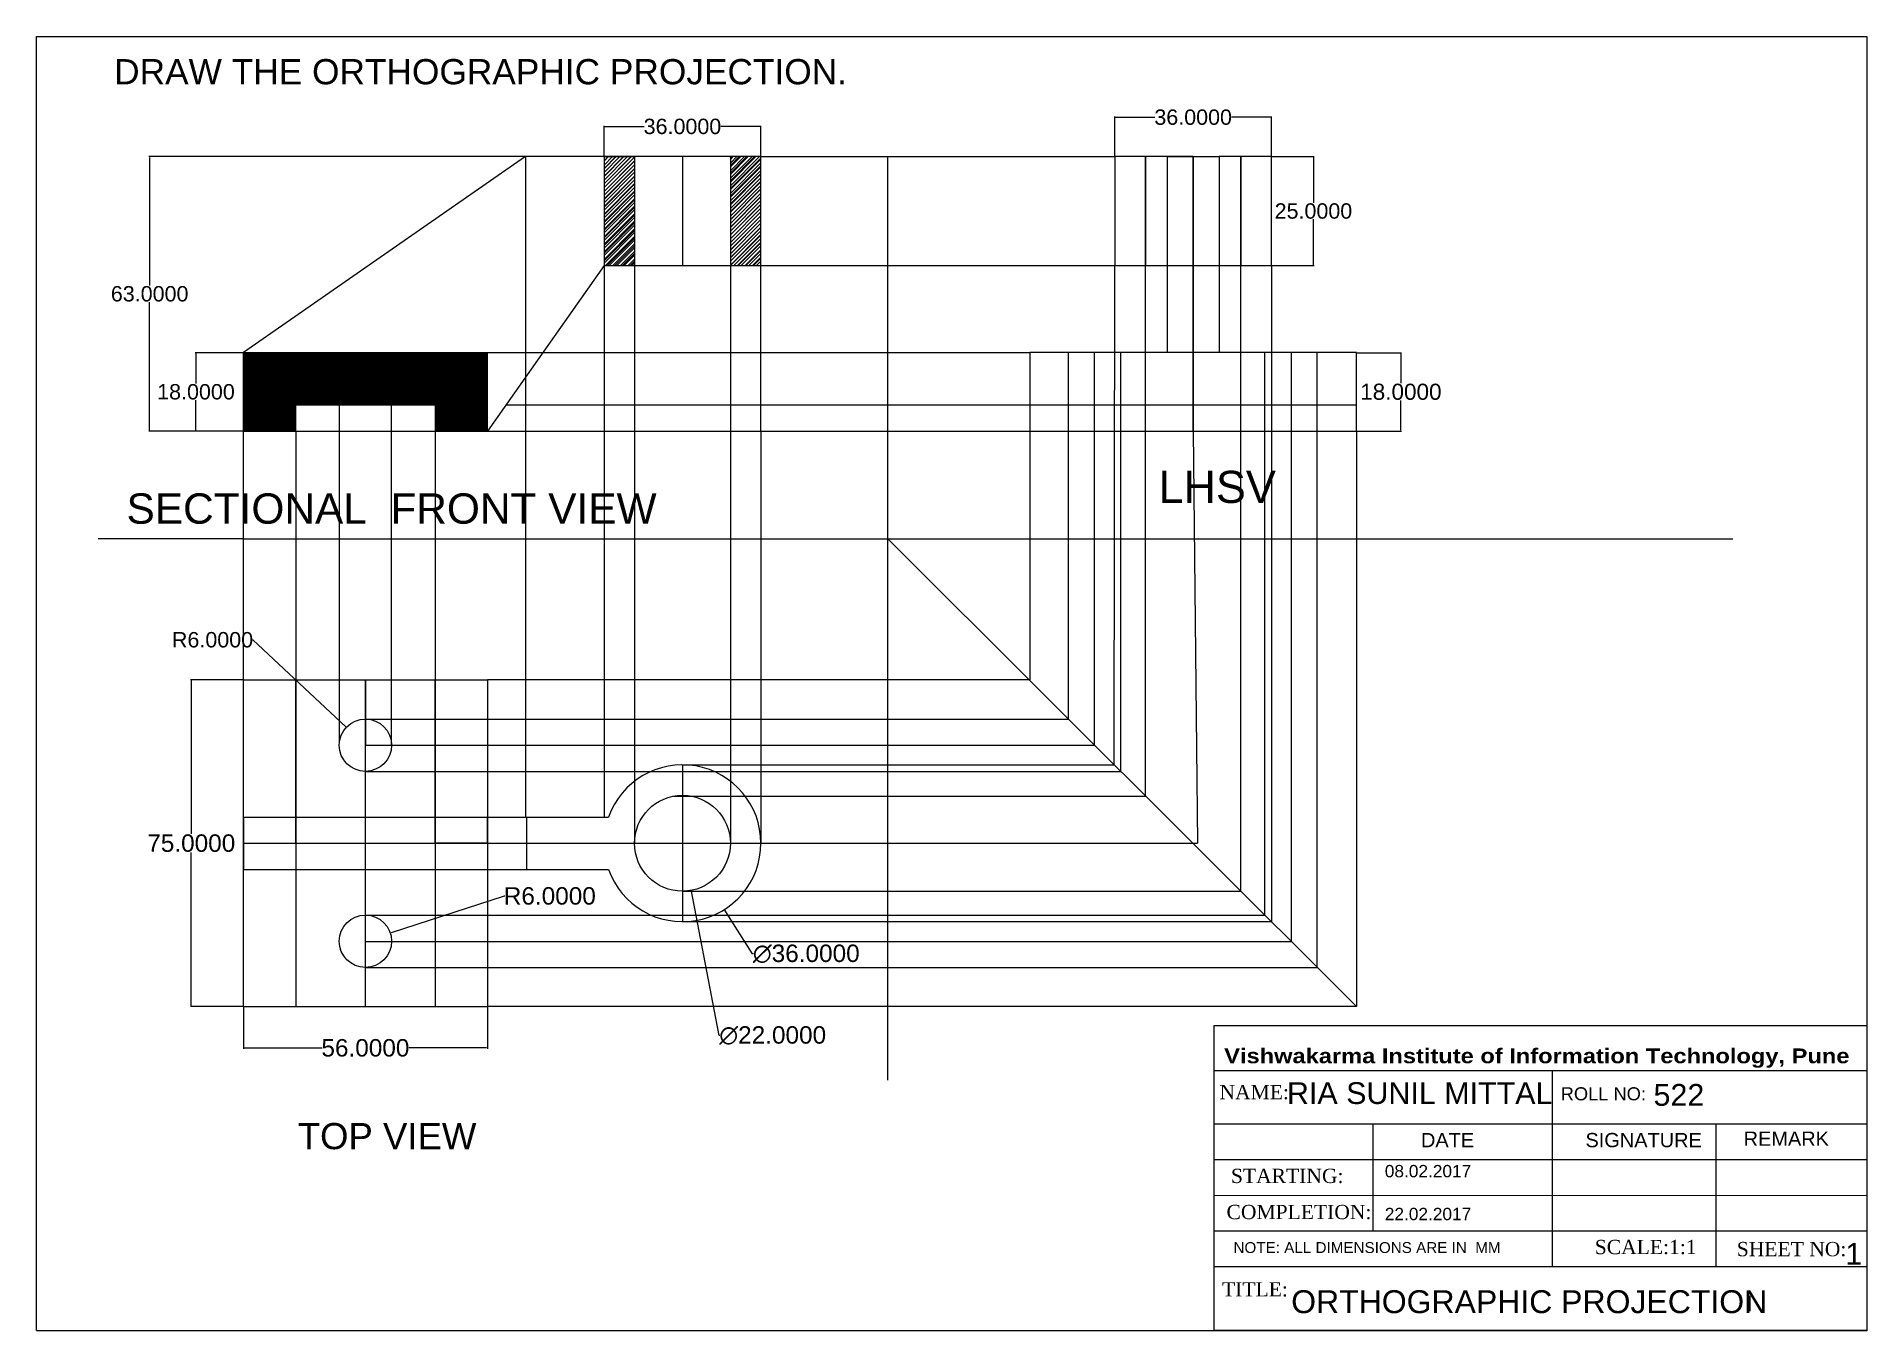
# Model space of a CAD drawing. Header units: inches. Extents: x 0 to 420, y 0 to 297.
import ezdxf

# ---------------------------------------------------------------- set-up
doc = ezdxf.new("R2010")
doc.units = ezdxf.units.IN
doc.header["$MEASUREMENT"] = 0
doc.styles.get("Standard").update_dxf_attribs({"font": 'arial.ttf'})
doc.dimstyles.get("Standard").update_dxf_attribs({"dimtxt": 0.18, "dimasz": 0.18, "dimexe": 0.18, "dimexo": 0.0625, "dimgap": 0.09, "dimtad": 0, "dimtih": 1, "dimtoh": 1, "dimdec": 4, "dimzin": 0, "dimdsep": 46, "dimtxsty": 'Standard', "dimcen": 0.09, "dimadec": 0, "dimazin": 0, "dimtfac": 1, "dimtdec": 4, "dimtofl": 0, "dimtmove": 0, "dimatfit": 3, "dimfxl": 1, "dimtolj": 1, "dimtzin": 0, "dimarcsym": 0})
pattern_1 = [(45, (-43.16489, 10.12894), (-0.08838835, 0.08838835), [])]
pattern_2 = [(45, (-79.01416, 11.6071), (-0.4331029, 0.4331029), [])]
pattern_3 = [(45, (-79.0142, 11.6071), (-0.8838835, 0.8838835), [])]

# ---------------------------------------------------------------- blocks, each defined once
blk = doc.blocks.new('*D1')
at = {"color": 0, "linetype": 'ByBlock', "lineweight": -2, "transparency": 16777216}
for p, q in [((47.45, 74.35), (47.45, 64.75)), ((103.45, 74.35), (103.45, 64.75)), ((47.63, 64.93), (65.51, 64.93)), ((103.27, 64.93), (85.39, 64.93))]:
    blk.add_line(p, q, dxfattribs=at)
at = {"color": 0, "linetype": 'ByBlock', "transparency": 16777216}
for points in [[(47.63, 64.96), (47.63, 64.9), (47.45, 64.93)], [(103.27, 64.96), (103.27, 64.9), (103.45, 64.93)]]:
    blk.add_solid(points, dxfattribs=at)
at = {"layer": 'Defpoints', "color": 0, "linetype": 'ByBlock', "transparency": 16777216}
for p in [(47.45, 74.42), (103.45, 74.42), (103.45, 64.93)]:
    blk.add_point(p, dxfattribs=at)
at = {"color": 0, "linetype": 'ByBlock', "lineweight": -3, "transparency": 16777216, "insert": (75.45, 64.93), "char_height": 0.18, "attachment_point": 5}
blk.add_mtext('\\A1;{\\H22.222x;56.0000}', dxfattribs=at)
blk = doc.blocks.new('*D2')
at = {"color": 0, "linetype": 'ByBlock', "lineweight": -2, "transparency": 16777216}
for p, q in [((47.39, 149.42), (35.31, 149.42)), ((35.49, 149.24), (35.49, 114.05)), ((35.49, 74.6), (35.49, 109.78)), ((47.39, 74.42), (35.31, 74.42))]:
    blk.add_line(p, q, dxfattribs=at)
at = {"color": 0, "linetype": 'ByBlock', "transparency": 16777216}
for points in [[(35.46, 149.24), (35.52, 149.24), (35.49, 149.42)], [(35.46, 74.6), (35.52, 74.6), (35.49, 74.42)]]:
    blk.add_solid(points, dxfattribs=at)
at = {"layer": 'Defpoints', "color": 0, "linetype": 'ByBlock', "transparency": 16777216}
for p in [(47.45, 149.42), (35.49, 74.42), (47.45, 74.42)]:
    blk.add_point(p, dxfattribs=at)
at = {"color": 0, "linetype": 'ByBlock', "lineweight": -3, "transparency": 16777216, "insert": (35.49, 111.92), "char_height": 0.18, "attachment_point": 5}
blk.add_mtext('\\A1;{\\H22.222x;75.0000}', dxfattribs=at)
blk = doc.blocks.new('*D3')
at = {"color": 0, "linetype": 'ByBlock', "lineweight": -2, "transparency": 16777216}
for p, q in [((47.39, 224.53), (36.39, 224.53)), ((36.57, 224.35), (36.57, 217.42)), ((36.57, 206.71), (36.57, 213.64)), ((47.39, 206.53), (36.39, 206.53))]:
    blk.add_line(p, q, dxfattribs=at)
at = {"color": 0, "linetype": 'ByBlock', "transparency": 16777216}
for points in [[(36.54, 224.35), (36.6, 224.35), (36.57, 224.53)], [(36.54, 206.71), (36.6, 206.71), (36.57, 206.53)]]:
    blk.add_solid(points, dxfattribs=at)
at = {"layer": 'Defpoints', "color": 0, "linetype": 'ByBlock', "transparency": 16777216}
for p in [(47.45, 224.53), (36.57, 206.53), (47.45, 206.53)]:
    blk.add_point(p, dxfattribs=at)
at = {"color": 0, "linetype": 'ByBlock', "lineweight": -3, "transparency": 16777216, "insert": (36.57, 215.53), "char_height": 0.18, "attachment_point": 5}
blk.add_mtext('\\A1;{\\H19.592x;18.0000}', dxfattribs=at)
blk = doc.blocks.new('*D4')
at = {"color": 0, "linetype": 'ByBlock', "lineweight": -2, "transparency": 16777216}
for p, q in [((130.21, 269.59), (130.21, 276.63)), ((130.39, 276.45), (139.44, 276.45)), ((166.03, 276.45), (156.98, 276.45)), ((166.21, 269.59), (166.21, 276.63))]:
    blk.add_line(p, q, dxfattribs=at)
at = {"color": 0, "linetype": 'ByBlock', "transparency": 16777216}
for points in [[(130.39, 276.48), (130.39, 276.42), (130.21, 276.45)], [(166.03, 276.48), (166.03, 276.42), (166.21, 276.45)]]:
    blk.add_solid(points, dxfattribs=at)
at = {"layer": 'Defpoints', "color": 0, "linetype": 'ByBlock', "transparency": 16777216}
for p in [(166.21, 276.45), (130.21, 269.53), (166.21, 269.53)]:
    blk.add_point(p, dxfattribs=at)
at = {"color": 0, "linetype": 'ByBlock', "lineweight": -3, "transparency": 16777216, "insert": (148.21, 276.45), "char_height": 0.18, "attachment_point": 5}
blk.add_mtext('\\A1;{\\H19.592x;36.0000}', dxfattribs=at)
blk = doc.blocks.new('*D5')
at = {"color": 0, "linetype": 'ByBlock', "lineweight": -2, "transparency": 16777216}
for p, q in [((283.48, 269.53), (293.19, 269.53)), ((293.01, 269.35), (293.01, 258.92)), ((293.01, 244.71), (293.01, 255.14)), ((283.48, 244.53), (293.19, 244.53))]:
    blk.add_line(p, q, dxfattribs=at)
at = {"color": 0, "linetype": 'ByBlock', "transparency": 16777216}
for points in [[(292.98, 269.35), (293.04, 269.35), (293.01, 269.53)], [(292.98, 244.71), (293.04, 244.71), (293.01, 244.53)]]:
    blk.add_solid(points, dxfattribs=at)
at = {"layer": 'Defpoints', "color": 0, "linetype": 'ByBlock', "transparency": 16777216}
for p in [(283.41, 269.53), (283.41, 244.53), (293.01, 244.53)]:
    blk.add_point(p, dxfattribs=at)
at = {"color": 0, "linetype": 'ByBlock', "lineweight": -3, "transparency": 16777216, "insert": (293.01, 257.03), "char_height": 0.18, "attachment_point": 5}
blk.add_mtext('\\A1;{\\H19.592x;25.0000}', dxfattribs=at)
blk = doc.blocks.new('*D6')
at = {"color": 0, "linetype": 'ByBlock', "lineweight": -2, "transparency": 16777216}
for p, q in [((302.98, 224.53), (313.26, 224.53)), ((313.08, 224.35), (313.08, 217.51)), ((313.08, 206.71), (313.08, 213.55)), ((302.98, 206.53), (313.26, 206.53))]:
    blk.add_line(p, q, dxfattribs=at)
at = {"color": 0, "linetype": 'ByBlock', "transparency": 16777216}
for points in [[(313.05, 224.35), (313.11, 224.35), (313.08, 224.53)], [(313.05, 206.71), (313.11, 206.71), (313.08, 206.53)]]:
    blk.add_solid(points, dxfattribs=at)
at = {"layer": 'Defpoints', "color": 0, "linetype": 'ByBlock', "transparency": 16777216}
for p in [(302.91, 224.53), (302.91, 206.53), (313.08, 206.53)]:
    blk.add_point(p, dxfattribs=at)
at = {"color": 0, "linetype": 'ByBlock', "lineweight": -3, "transparency": 16777216, "insert": (313.08, 215.53), "char_height": 0.18, "attachment_point": 5}
blk.add_mtext('\\A1;{\\H20.556x;18.0000}', dxfattribs=at)
blk = doc.blocks.new('*D7')
at = {"color": 0, "linetype": 'ByBlock', "lineweight": -2, "transparency": 16777216}
for p, q in [((112.15, 269.53), (25.76, 269.53)), ((25.94, 269.35), (25.94, 239.92)), ((25.94, 206.71), (25.94, 236.14)), ((47.39, 206.53), (25.76, 206.53))]:
    blk.add_line(p, q, dxfattribs=at)
at = {"color": 0, "linetype": 'ByBlock', "transparency": 16777216}
for points in [[(25.91, 269.35), (25.97, 269.35), (25.94, 269.53)], [(25.91, 206.71), (25.97, 206.71), (25.94, 206.53)]]:
    blk.add_solid(points, dxfattribs=at)
at = {"layer": 'Defpoints', "color": 0, "linetype": 'ByBlock', "transparency": 16777216}
for p in [(25.94, 269.53), (112.21, 269.53), (47.45, 206.53)]:
    blk.add_point(p, dxfattribs=at)
at = {"color": 0, "linetype": 'ByBlock', "lineweight": -3, "transparency": 16777216, "insert": (25.94, 238.03), "char_height": 0.18, "attachment_point": 5}
blk.add_mtext('\\A1;{\\H19.592x;63.0000}', dxfattribs=at)
blk = doc.blocks.new('*D8')
at = {"color": 0, "linetype": 'ByBlock', "lineweight": -2, "transparency": 16777216}
for p, q in [((247.41, 269.59), (247.41, 278.75)), ((247.59, 278.57), (256.64, 278.57)), ((283.23, 278.57), (274.19, 278.57)), ((283.41, 269.59), (283.41, 278.75))]:
    blk.add_line(p, q, dxfattribs=at)
at = {"color": 0, "linetype": 'ByBlock', "transparency": 16777216}
for points in [[(247.59, 278.6), (247.59, 278.54), (247.41, 278.57)], [(283.23, 278.6), (283.23, 278.54), (283.41, 278.57)]]:
    blk.add_solid(points, dxfattribs=at)
at = {"layer": 'Defpoints', "color": 0, "linetype": 'ByBlock', "transparency": 16777216}
for p in [(283.41, 278.57), (247.41, 269.53), (283.41, 269.53)]:
    blk.add_point(p, dxfattribs=at)
at = {"color": 0, "linetype": 'ByBlock', "lineweight": -3, "transparency": 16777216, "insert": (265.41, 278.57), "char_height": 0.18, "attachment_point": 5}
blk.add_mtext('\\A1;{\\H19.592x;36.0000}', dxfattribs=at)
blk = doc.blocks.new('*D9')
at = {"color": 0, "linetype": 'ByBlock', "lineweight": -2, "transparency": 16777216}
for p, q in [((148.12, 111.92), (148.3, 111.92)), ((148.21, 111.83), (148.21, 112.01)), ((164.32, 86.52), (157.95, 96.57)), ((164.5, 86.52), (164.32, 86.52))]:
    blk.add_line(p, q, dxfattribs=at)
at = {"color": 0, "linetype": 'ByBlock', "transparency": 16777216}
blk.add_solid([(157.98, 96.58), (157.93, 96.55), (157.85, 96.72)], dxfattribs=at)
at = {"layer": 'Defpoints', "color": 0, "linetype": 'ByBlock', "transparency": 16777216}
for p in [(138.57, 127.12), (157.85, 96.72)]:
    blk.add_point(p, dxfattribs=at)
at = {"color": 0, "linetype": 'ByBlock', "lineweight": -3, "transparency": 16777216, "insert": (176.62, 86.52), "char_height": 0.18, "attachment_point": 5}
blk.add_mtext('\\A1;{\\H22.222x;∅36.0000}', dxfattribs=at)
blk = doc.blocks.new('*D10')
at = {"color": 0, "linetype": 'ByBlock', "lineweight": -2, "transparency": 16777216}
for p, q in [((148.12, 111.92), (148.3, 111.92)), ((148.21, 111.83), (148.21, 112.01)), ((156.63, 67.78), (150.31, 100.93)), ((156.81, 67.78), (156.63, 67.78))]:
    blk.add_line(p, q, dxfattribs=at)
at = {"color": 0, "linetype": 'ByBlock', "transparency": 16777216}
blk.add_solid([(150.33, 100.94), (150.28, 100.93), (150.27, 101.11)], dxfattribs=at)
at = {"layer": 'Defpoints', "color": 0, "linetype": 'ByBlock', "transparency": 16777216}
for p in [(146.15, 122.72), (150.27, 101.11)]:
    blk.add_point(p, dxfattribs=at)
at = {"color": 0, "linetype": 'ByBlock', "lineweight": -3, "transparency": 16777216, "insert": (168.92, 67.78), "char_height": 0.18, "attachment_point": 5}
blk.add_mtext('\\A1;{\\H22.222x;∅22.0000}', dxfattribs=at)
blk = doc.blocks.new('*D11')
at = {"color": 0, "linetype": 'ByBlock', "lineweight": -2, "transparency": 16777216}
for p, q in [((49.46, 158.61), (49.64, 158.61)), ((49.64, 158.61), (70.94, 138.64)), ((75.45, 134.33), (75.45, 134.51)), ((75.36, 134.42), (75.54, 134.42))]:
    blk.add_line(p, q, dxfattribs=at)
at = {"color": 0, "linetype": 'ByBlock', "transparency": 16777216}
blk.add_solid([(70.96, 138.67), (70.92, 138.62), (71.08, 138.52)], dxfattribs=at)
at = {"layer": 'Defpoints', "color": 0, "linetype": 'ByBlock', "transparency": 16777216}
for p in [(71.08, 138.52), (75.45, 134.42)]:
    blk.add_point(p, dxfattribs=at)
at = {"color": 0, "linetype": 'ByBlock', "lineweight": -3, "transparency": 16777216, "insert": (40.37, 158.61), "char_height": 0.18, "attachment_point": 5}
blk.add_mtext('\\A1;{\\H19.592x;R6.0000}', dxfattribs=at)
blk = doc.blocks.new('*D12')
at = {"color": 0, "linetype": 'ByBlock', "lineweight": -2, "transparency": 16777216}
for p, q in [((107.29, 99.8), (81.33, 91.33)), ((107.47, 99.8), (107.29, 99.8)), ((75.36, 89.42), (75.54, 89.42)), ((75.45, 89.33), (75.45, 89.51))]:
    blk.add_line(p, q, dxfattribs=at)
at = {"color": 0, "linetype": 'ByBlock', "transparency": 16777216}
blk.add_solid([(81.32, 91.36), (81.34, 91.3), (81.16, 91.28)], dxfattribs=at)
at = {"layer": 'Defpoints', "color": 0, "linetype": 'ByBlock', "transparency": 16777216}
for p in [(75.45, 89.42), (81.16, 91.28)]:
    blk.add_point(p, dxfattribs=at)
at = {"color": 0, "linetype": 'ByBlock', "lineweight": -3, "transparency": 16777216, "insert": (117.77, 99.8), "char_height": 0.18, "attachment_point": 5}
blk.add_mtext('\\A1;{\\H22.222x;R6.0000}', dxfattribs=at)

msp = doc.modelspace()

# ---------------------------------------------------------------- hatches: boundary and pattern name
at = {"linetype": 'ByBlock', "lineweight": -3, "true_color": 0xffffff, "transparency": 33554661}
h = msp.add_hatch(dxfattribs=at)
h.set_pattern_fill('ANSI31', scale=4.9)
h.set_pattern_definition(pattern_2)
h.paths.add_polyline_path([(137.21166, 269.53207), (130.21166, 269.53207), (130.21166, 244.53207), (137.21166, 244.53207)])
h = msp.add_hatch(dxfattribs=at)
h.set_pattern_fill('ANSI31', scale=10)
h.set_pattern_definition(pattern_3)
h.paths.add_polyline_path([(137.21166, 269.53207), (130.21166, 269.53207), (130.21166, 244.53207), (137.21166, 244.53207)])
at = {"linetype": 'ByBlock', "lineweight": -3, "true_color": 0x7aafdf, "transparency": 33554661}
h = msp.add_hatch(dxfattribs=at)
h.set_pattern_fill('ANSI31', color=143, scale=10)
h.set_pattern_definition(pattern_3)
h.paths.add_polyline_path([(137.21166, 269.53207), (130.21166, 269.53207), (130.21166, 244.53207), (137.21166, 244.53207)])
at = {"linetype": 'ByBlock', "lineweight": -3, "true_color": 0xffffff, "transparency": 33554661}
h = msp.add_hatch(dxfattribs=at)
h.set_pattern_fill('ANSI31', scale=4.9)
h.set_pattern_definition(pattern_2)
h.paths.add_polyline_path([(166.21166, 269.53207), (159.21166, 269.53207), (159.21166, 244.53207), (166.21166, 244.53207)])
h = msp.add_hatch(dxfattribs=at)
h.set_pattern_fill('ANSI31', scale=10)
h.set_pattern_definition(pattern_3)
h.paths.add_polyline_path([(166.21166, 269.53207), (159.21166, 269.53207), (159.21166, 244.53207), (166.21166, 244.53207)])
at = {"linetype": 'ByBlock', "lineweight": -3, "true_color": 0x7aafdf, "transparency": 33554661}
h = msp.add_hatch(dxfattribs=at)
h.set_pattern_fill('ANSI31', color=143, scale=10)
h.set_pattern_definition(pattern_3)
h.paths.add_polyline_path([(166.21166, 269.53207), (159.21166, 269.53207), (159.21166, 244.53207), (166.21166, 244.53207)])
at = {"true_color": 0xffffff, "transparency": 33554661}
h = msp.add_hatch(dxfattribs=at)
h.set_pattern_fill('ANSI31')
h.set_pattern_definition(pattern_1)
h.paths.add_polyline_path([(103.45227, 224.53207), (47.45227, 224.53207), (47.45227, 206.53207), (59.45227, 206.53207), (59.45227, 212.53207), (91.45227, 212.53207), (91.45227, 206.53207), (103.45227, 206.53207)])
at = {"linetype": 'ByBlock', "lineweight": -3, "true_color": 0xffffff, "transparency": 33554661}
h = msp.add_hatch(dxfattribs=at)
h.set_pattern_fill('ANSI31')
h.set_pattern_definition(pattern_1)
h.paths.add_polyline_path([(103.45227, 224.53207), (47.45227, 224.53207), (47.45227, 206.53207), (59.45227, 206.53207), (59.45227, 212.53207), (91.45227, 212.53207), (91.45227, 206.53207), (103.45227, 206.53207)])
h = msp.add_hatch(dxfattribs=at)
h.set_pattern_fill('ANSI32')
h.set_pattern_definition([(45, (-43.1649, 10.12894), (-0.26516504, 0.26516504), []), (45, (-42.9881, 10.12894), (-0.26516504, 0.26516504), [])])
h.paths.add_polyline_path([(103.45227, 224.53207), (47.45227, 224.53207), (47.45227, 206.53207), (59.45227, 206.53207), (59.45227, 212.53207), (91.45227, 212.53207), (91.45227, 206.53207), (103.45227, 206.53207)])
h = msp.add_hatch(dxfattribs=at)
h.set_pattern_fill('ANSI31', scale=4.9)
h.set_pattern_definition(pattern_2)
h.paths.add_polyline_path([(103.45227, 224.53207), (47.45227, 224.53207), (47.45227, 206.53207), (59.45227, 206.53207), (59.45227, 212.53207), (91.45227, 212.53207), (91.45227, 206.53207), (103.45227, 206.53207)])
at = {"linetype": 'ByBlock', "lineweight": -3, "true_color": 0x7aafdf, "transparency": 33554661}
h = msp.add_hatch(dxfattribs=at)
h.set_pattern_fill('ANSI31', color=143, scale=10)
h.set_pattern_definition(pattern_3)
h.paths.add_polyline_path([(103.45227, 224.53207), (47.45227, 224.53207), (47.45227, 206.53207), (59.45227, 206.53207), (59.45227, 212.53207), (91.45227, 212.53207), (91.45227, 206.53207), (103.45227, 206.53207)])

# ---------------------------------------------------------------- linework, layer by layer
for p, q in [((-0.00171, 0.08539), (-0.00171, 297.08539)), ((-0.00171, 297.08539), (419.99829, 297.08539)), ((419.99829, 297.08539), (419.99829, 0.08539)), ((270.13672, 70.08534), (270.13672, 0.08534)), ((270.13672, 70.08534), (419.99829, 70.08534)), ((347.82348, 59.68649), (347.82348, 47.40394)), ((-0.00171, 0.08539), (419.99829, 0.08539)), ((420.13672, 0.08534), (270.13672, 0.08534))]:
    msp.add_line(p, q)
at = {"color": 240, "linetype": 'ByBlock', "lineweight": -3, "true_color": 0xed1f24, "transparency": 33554661}
for p, q in [((112.21166, 269.53207), (47.45227, 224.53207)), ((130.21166, 269.53207), (112.21166, 269.53207)), ((166.21166, 269.53207), (130.21166, 269.53207)), ((130.21166, 269.53207), (130.21166, 244.53207)), ((137.21166, 269.53207), (137.21166, 244.53207)), ((159.21166, 269.53207), (159.21166, 244.53207)), ((166.21166, 244.53207), (166.21166, 269.53207)), ((259.41479, 269.53207), (247.41479, 269.53207)), ((247.41479, 269.53207), (247.41479, 244.53207)), ((259.41479, 269.53207), (259.41479, 224.53207)), ((259.41479, 269.53207), (271.41479, 269.53207)), ((271.41479, 269.53207), (271.41479, 224.53207)), ((283.41479, 269.53207), (271.41479, 269.53207)), ((283.41479, 244.53207), (283.41479, 269.53207)), ((130.21166, 244.53207), (103.45227, 206.53207)), ((130.21166, 244.53207), (166.21166, 244.53207)), ((247.41479, 244.53207), (259.41479, 244.53207)), ((271.41479, 244.53207), (283.41479, 244.53207)), ((302.91479, 224.53207), (227.91479, 224.53207)), ((227.91479, 224.53207), (227.91479, 206.53207)), ((302.91479, 206.53207), (302.91479, 224.53207)), ((47.45227, 206.53207), (59.45227, 206.53207)), ((91.45227, 206.53207), (103.45227, 206.53207)), ((227.91479, 206.53207), (302.91479, 206.53207)), ((112.45227, 117.91668), (131.24109, 117.91668)), ((112.45227, 105.91668), (131.24109, 105.91668))]:
    msp.add_line(p, q, dxfattribs=at)
at = {"color": 18, "linetype": 'ByBlock', "lineweight": -3, "transparency": 33554661}
for p, q in [((112.21166, 269.53207), (112.21166, 117.91668)), ((166.21166, 206.53207), (166.21166, 269.53207)), ((166.21166, 269.53207), (247.41479, 269.53207)), ((254.5114, 122.72206), (254.5114, 269.53207)), ((265.41479, 269.53207), (259.41479, 269.53207)), ((259.41479, 269.53207), (265.41479, 269.53207)), ((265.41479, 206.53207), (265.41479, 269.53207)), ((265.41479, 269.53207), (271.41479, 269.53207)), ((276.36102, 100.91668), (276.36102, 269.53207)), ((130.21166, 244.53207), (130.21166, 117.91668)), ((159.21166, 244.53207), (159.21166, 111.91668)), ((166.21166, 244.53207), (247.41479, 244.53207)), ((247.30218, 129.91668), (247.41479, 244.53207)), ((283.41479, 244.53207), (283.37523, 93.91668)), ((103.45227, 224.53207), (227.91479, 224.53207)), ((242.79305, 134.41668), (242.79305, 224.53207)), ((287.97454, 89.32668), (287.97454, 224.53207)), ((47.45227, 149.41668), (47.45227, 220.15695)), ((107.67743, 212.53207), (227.91479, 212.53207)), ((59.45227, 206.53207), (59.45227, 149.41668)), ((91.45227, 206.53207), (91.45227, 149.41668)), ((147.45227, 206.53207), (166.21166, 206.53207)), ((166.21166, 206.53207), (166.21166, 111.91668)), ((166.21166, 206.53207), (227.91479, 206.53207)), ((227.91479, 206.53207), (227.91479, 149.41668)), ((236.78087, 140.41668), (236.78087, 206.53207)), ((248.80522, 128.41668), (248.80522, 206.53207)), ((265.41479, 206.53207), (266.40576, 111.91668)), ((281.87218, 95.41668), (281.87218, 206.53207)), ((293.89653, 83.41668), (293.89653, 206.53207)), ((302.91479, 206.53207), (302.91479, 74.41668)), ((227.91479, 149.41668), (103.45227, 149.41668)), ((75.45227, 140.41668), (236.78087, 140.41668)), ((75.36227, 134.41668), (242.79305, 134.41668)), ((75.45227, 128.41668), (248.80522, 128.41668)), ((148.21166, 129.91668), (247.30218, 129.91668)), ((146.15163, 122.72206), (254.5114, 122.72206)), ((166.21166, 111.91668), (266.40576, 111.91668)), ((148.21166, 100.91668), (276.36102, 100.91668)), ((75.45227, 95.41668), (281.87218, 95.41668)), ((148.21166, 93.91668), (283.37523, 93.91668)), ((75.45227, 89.32668), (287.97454, 89.32668)), ((75.45227, 83.41668), (293.89653, 83.41668)), ((302.91479, 74.41668), (103.45227, 74.41668))]:
    msp.add_line(p, q, dxfattribs=at)
at = {"color": 6, "linetype": 'ByBlock', "lineweight": -3, "transparency": 33554661}
for p, q in [((130.21166, 269.53207), (137.21166, 269.53207)), ((166.21166, 269.53207), (159.21166, 269.53207)), ((265.41479, 269.53207), (265.41479, 206.53207))]:
    msp.add_line(p, q, dxfattribs=at)
at = {"color": 141, "linetype": 'ByBlock', "lineweight": -3, "true_color": 0xadddf7, "transparency": 33554661}
msp.add_line((148.21166, 269.53207), (148.21166, 244.53207), dxfattribs=at)
at = {"color": 9}
for p, q in [((195.32315, 244.54947), (195.32315, 269.53207)), ((195.32315, 57.54321), (195.32315, 244.54947)), ((47.45227, 181.79045), (14.11407, 181.79045)), ((47.45227, 181.79045), (302.91479, 181.79045)), ((302.91479, 181.79045), (389.27533, 181.79045))]:
    msp.add_line(p, q, dxfattribs=at)
at = {"color": 9, "linetype": 'ByBlock', "lineweight": -3, "true_color": 0xd19cc7, "transparency": 33554661}
for p, q in [((254.5114, 269.53207), (254.5114, 244.53207)), ((276.36102, 269.53207), (276.36102, 244.53207)), ((236.78087, 206.53207), (236.78087, 224.53207)), ((248.80522, 206.53207), (248.80522, 224.53207)), ((281.87218, 206.53207), (281.87218, 224.53207)), ((293.89653, 206.53207), (293.89653, 224.53207)), ((227.91479, 212.53207), (302.91479, 212.53207)), ((59.45227, 149.41668), (59.45227, 74.41668)), ((91.45227, 149.41668), (91.45227, 74.41668))]:
    msp.add_line(p, q, dxfattribs=at)
at = {"color": 18, "linetype": 'ByBlock', "lineweight": -3, "true_color": 0x000000, "transparency": 33554661}
for p, q in [((137.21166, 244.53207), (137.21166, 111.91668)), ((69.48026, 134.99561), (69.48026, 212.53207)), ((81.45227, 134.41668), (81.45227, 212.53207)), ((47.45227, 206.53207), (147.45227, 206.53207))]:
    msp.add_line(p, q, dxfattribs=at)
at = {"color": 254, "linetype": 'ByBlock', "lineweight": -3, "true_color": 0xddb3d4, "transparency": 33554661}
for p, q in [((259.41479, 244.53207), (271.41479, 244.53207)), ((148.21166, 129.91668), (148.21166, 93.91668))]:
    msp.add_line(p, q, dxfattribs=at)
at = {"color": 240, "true_color": 0xed1f24, "transparency": 33554661}
for p, q in [((47.45227, 206.53207), (47.45227, 224.53207)), ((47.45227, 224.53207), (103.45227, 224.53207)), ((103.45227, 206.53207), (103.45227, 224.53207)), ((59.45227, 206.53207), (59.45227, 212.53207)), ((59.45227, 212.53207), (91.45227, 212.53207)), ((91.45227, 212.53207), (91.45227, 206.53207))]:
    msp.add_line(p, q, dxfattribs=at)
at = {"color": 18, "transparency": 33554661}
msp.add_line((47.45227, 206.53207), (103.45227, 206.53207), dxfattribs=at)
at = {"color": 7, "true_color": 0xffffff, "transparency": 33554661}
for p, q in [((47.45227, 206.53207), (59.45227, 206.53207)), ((103.45227, 206.53207), (91.45227, 206.53207)), ((91.45227, 206.53207), (103.45227, 206.53207))]:
    msp.add_line(p, q, dxfattribs=at)
at = {"color": 9, "linetype": 'ByBlock', "lineweight": -3, "transparency": 33554661}
msp.add_line((195.32315, 181.79045), (302.91479, 74.41668), dxfattribs=at)
at = {"color": 240, "true_color": 0xed1f24}
for p, q in [((47.45227, 74.41668), (47.45227, 149.41668)), ((47.45227, 149.41668), (103.45227, 149.41668)), ((103.45227, 149.41668), (103.45227, 74.41668)), ((47.45227, 117.91668), (47.45227, 105.91668)), ((47.45227, 117.91668), (112.45227, 117.91668)), ((112.45227, 117.91668), (112.45227, 105.91668)), ((47.45227, 105.91668), (112.45227, 105.91668)), ((47.45227, 74.41668), (103.45227, 74.41668))]:
    msp.add_line(p, q, dxfattribs=at)
at = {"color": 18}
for p, q in [((59.45227, 111.91668), (59.45227, 149.41668)), ((75.45227, 74.41668), (75.45227, 149.41668)), ((75.45227, 149.41668), (75.45227, 134.41668)), ((91.45227, 111.91668), (91.45227, 149.41668)), ((47.45227, 111.91668), (47.45227, 117.91668)), ((103.45227, 111.91668), (103.45227, 117.91668)), ((47.45227, 111.91668), (47.45227, 105.91668)), ((59.45227, 111.91668), (59.45227, 74.41668)), ((59.45227, 111.91668), (91.45227, 111.91668)), ((103.45227, 111.91668), (91.45227, 111.91668)), ((91.45227, 111.91668), (91.45227, 74.41668)), ((91.45227, 111.91668), (112.45227, 111.91668)), ((103.45227, 111.91668), (103.45227, 105.91668)), ((112.45227, 111.91668), (130.21166, 111.91668)), ((130.21166, 111.91668), (148.21166, 111.91668)), ((130.21166, 111.91668), (148.21166, 111.91668)), ((148.21166, 111.91668), (166.21166, 111.91668)), ((75.45227, 74.41668), (75.45227, 89.41668))]:
    msp.add_line(p, q, dxfattribs=at)
at = {"color": 18, "true_color": 0x000000}
msp.add_line((47.45227, 111.91668), (59.45227, 111.91668), dxfattribs=at)
at = {"color": 11, "linetype": 'ByBlock', "lineweight": -3, "true_color": 0xf27172, "transparency": 33554661}
msp.add_line((47.45227, 111.91668), (166.21166, 111.91668), dxfattribs=at)
at = {"color": 7}
for p, q in [((420.13672, 59.68649), (270.13672, 59.68649)), ((420.13672, 47.40394), (270.13672, 47.40394)), ((306.61304, 47.40394), (306.61304, 22.83882)), ((347.82348, 47.40394), (347.82348, 14.65045)), ((420.13672, 39.21556), (270.13672, 39.21556)), ((420.13672, 30.97713), (270.13672, 31.02683)), ((420.13672, 22.83882), (270.13672, 22.83882)), ((420.13672, 14.65045), (270.13672, 14.65045)), ((393.15425, 8.04068), (393.15425, 4.49239))]:
    msp.add_line(p, q, dxfattribs=at)
at = {"color": 7, "true_color": 0xffffff}
msp.add_line((385.34107, 47.40394), (385.34107, 14.65045), dxfattribs=at)
at = {"color": 240, "true_color": 0xed1f24}
for centre, radius in [((75.45227, 134.41668), 6), ((148.21166, 111.91668), 11), ((75.45227, 89.41668), 6)]:
    msp.add_circle(centre, radius, dxfattribs=at)
at = {"color": 240, "true_color": 0xed1f24, "transparency": 33554661}
msp.add_arc((148.21166, 111.91668), 18, 199.4712206, 160.5287794, dxfattribs=at)
at = {"color": 7, "true_color": 0xffffff}
msp.add_point((75.45227, 74.41668), dxfattribs=at)

# ---------------------------------------------------------------- texts
at = {"color": 51, "true_color": 0xf7f281, "transparency": 33554661}
for s, height, p in [('LHSV', 7.37792, (257.46345, 190.03128)), ('            SECTIONAL  FRONT VIEW', 6.9662745, (-11.81105, 185.26781))]:
    msp.add_text(s, height=height, dxfattribs=at).set_placement(p)
at = {"color": 51, "true_color": 0xf7f281}
for s, height, p in [('TOP VIEW', 6.003691, (59.92069, 41.68636)), ('ORTHOGRAPHIC PROJECTION', 5.2522292, (287.9122, 4.05055))]:
    msp.add_text(s, height=height, dxfattribs=at).set_placement(p)
at = {"color": 51, "true_color": 0xf8f6b0}
for s, p in [('08.02.2017', (309.38768, 35.22749)), ('22.02.2017', (309.38768, 25.38764))]:
    msp.add_text(s, height=2.837543, dxfattribs=at).set_placement(p)
at = {"color": 3, "insert": (17.79569, 291.92837), "char_height": 5.7943, "attachment_point": 1}
msp.add_mtext_dynamic_manual_height_columns('DRAW THE ORTHOGRAPHIC PROJECTION.', width=247.6191017, gutter_width=1, heights=[0], dxfattribs=at)
at = {"color": 7, "attachment_point": 1}
for s, insert, char_height, width in [('{\\fArial Black|b0|i0|c0|p34;Vishwakarma Institute of Information Technology, Pune}', (272.52997, 64.799), 3.3932628, 150.1832961), ('{\\fTimes New Roman|b0|i0|c0|p18;NAME:}', (271.45139, 56.42816), 3.2753486, 146.4562519), ('DATE', (317.69255, 45.41013), 3.275349, 10.791), ('SIGNATURE', (355.44429, 45.41013), 3.275349, 10.791), ('REMARK', (391.74385, 45.7391), 3.275349, 10.791), ('{\\fTimes New Roman|b0|i0|c0|p18;STARTING:}', (274.08049, 37.19333), 3.2753486, 10.791), ('{\\fTimes New Roman|b0|i0|c0|p18;COMPLETION:}', (273.06644, 28.90197), 3.2753486, 10.791), ('{\\fTimes New Roman|b0|i0|c0|p18;SCALE:1:1}', (357.57502, 20.86685), 3.2753486, 10.791), ('{\\fTimes New Roman|b0|i0|c0|p18;SHEET NO:}', (390.1684, 20.39094), 3.2753486, 36.0616299), ('{\\fTimes New Roman|b0|i0|c0|p18;TITLE:}', (272.03556, 11.15339), 3.2753486, 177.6465479)]:
    msp.add_mtext(s, dxfattribs=dict(at, insert=insert, char_height=char_height, width=width))
at = {"color": 51, "true_color": 0xf8f6b0, "char_height": 5, "attachment_point": 1}
for s, width, insert in [('RIA SUNIL MITTAL', 96.8691761, (286.93454, 57.0556)), ('522', 27.2517186, (371.05445, 56.64348))]:
    msp.add_mtext_dynamic_manual_height_columns(s, width=width, gutter_width=25, heights=[0], dxfattribs=dict(at, insert=insert))
at = {"insert": (349.75939, 55.8995), "char_height": 3, "attachment_point": 1}
msp.add_mtext_dynamic_manual_height_columns('ROLL NO:', width=20.2526432, gutter_width=25, heights=[0], dxfattribs=at)
at = {"attachment_point": 1}
for s, insert, char_height, width in [('NOTE: ALL DIMENSIONS ARE IN  MM', (274.66179, 20.35168), 2.5, 65.06872), ('1', (415.07023, 20.16272), 5, 3.6687416)]:
    msp.add_mtext(s, dxfattribs=dict(at, insert=insert, char_height=char_height, width=width))

# ---------------------------------------------------------------- dimensions: what is measured, and where the dimension line sits
at = {"color": 51, "linetype": 'ByBlock', "lineweight": -3, "true_color": 0xf8f6b0, "transparency": 33554661}
for base, p1, p2, text, picture, middle in [((166.21166, 276.45153), (130.21166, 269.53207), (166.21166, 269.53207), '{\\H19.592x;<>}', '*D4', (148.21166, 276.45153)), ((283.41479, 278.57096), (247.41479, 269.53207), (283.41479, 269.53207), '{\\H19.592x;<>}', '*D8', (265.41479, 278.57096)), ((103.45227, 64.92743), (47.45227, 74.41668), (103.45227, 74.41668), '{\\H22.222x;<>}', '*D1', (75.45227, 64.92743))]:
    dim = msp.add_linear_dim(base=base, p1=p1, p2=p2, text=text, dimstyle='Standard', dxfattribs=at)
    dim.commit()
    dim.dimension.update_dxf_attribs({"geometry": picture, "text_midpoint": middle})
for base, p1, p2, text, picture, middle in [((25.937, 269.53207), (47.45227, 206.53207), (112.21166, 269.53207), '{\\H19.592x;<>}', '*D7', (25.937, 238.03207)), ((293.0123, 244.53207), (283.41479, 269.53207), (283.41479, 244.53207), '{\\H19.592x;<>}', '*D5', (293.0123, 257.03207)), ((313.07878, 206.53207), (302.91479, 224.53207), (302.91479, 206.53207), '{\\H20.556x;<>}', '*D6', (313.07878, 215.53207)), ((35.49246, 74.41668), (47.45227, 149.41668), (47.45227, 74.41668), '{\\H22.222x;<>}', '*D2', (35.49246, 111.91668))]:
    dim = msp.add_linear_dim(base=base, p1=p1, p2=p2, angle=90, text=text, dimstyle='Standard', dxfattribs=at)
    dim.commit()
    dim.dimension.update_dxf_attribs({"geometry": picture, "text_midpoint": middle})
dim = msp.add_linear_dim(base=(36.57338, 206.53207), p1=(47.45227, 224.53207), p2=(47.45227, 206.53207), angle=90, text='{\\H19.592x;<>}', dimstyle='Standard', dxfattribs=at)
dim.commit()
dim.dimension.update_dxf_attribs({"geometry": '*D3', "text_midpoint": (36.57338, 215.53207), "dimtype": 160})
for center, mpoint, text, picture, middle in [((75.45227, 134.41668), (71.07504, 138.52032), '{\\H19.592x;<>}', '*D11', (40.36911, 158.61499)), ((75.45227, 89.41668), (81.15653, 91.27715), '{\\H22.222x;<>}', '*D12', (117.77124, 99.8011))]:
    dim = msp.add_radius_dim(center=center, mpoint=mpoint, text=text, dimstyle='Standard', dxfattribs=at)
    dim.commit()
    dim.dimension.update_dxf_attribs({"geometry": picture, "text_midpoint": middle, "dimtype": 164})
for p1, p2, picture, middle in [((138.56896, 127.11597), (157.85435, 96.71739), '*D9', (176.61755, 86.52316)), ((146.15163, 122.72206), (150.27168, 101.11129), '*D10', (168.92187, 67.78086))]:
    dim = msp.add_diameter_dim_2p(p1=p1, p2=p2, text='{\\H22.222x;<>}', dimstyle='Standard', dxfattribs=at)
    dim.commit()
    dim.dimension.update_dxf_attribs({"geometry": picture, "text_midpoint": middle, "dimtype": 163})

doc.saveas('drawing.dxf')
